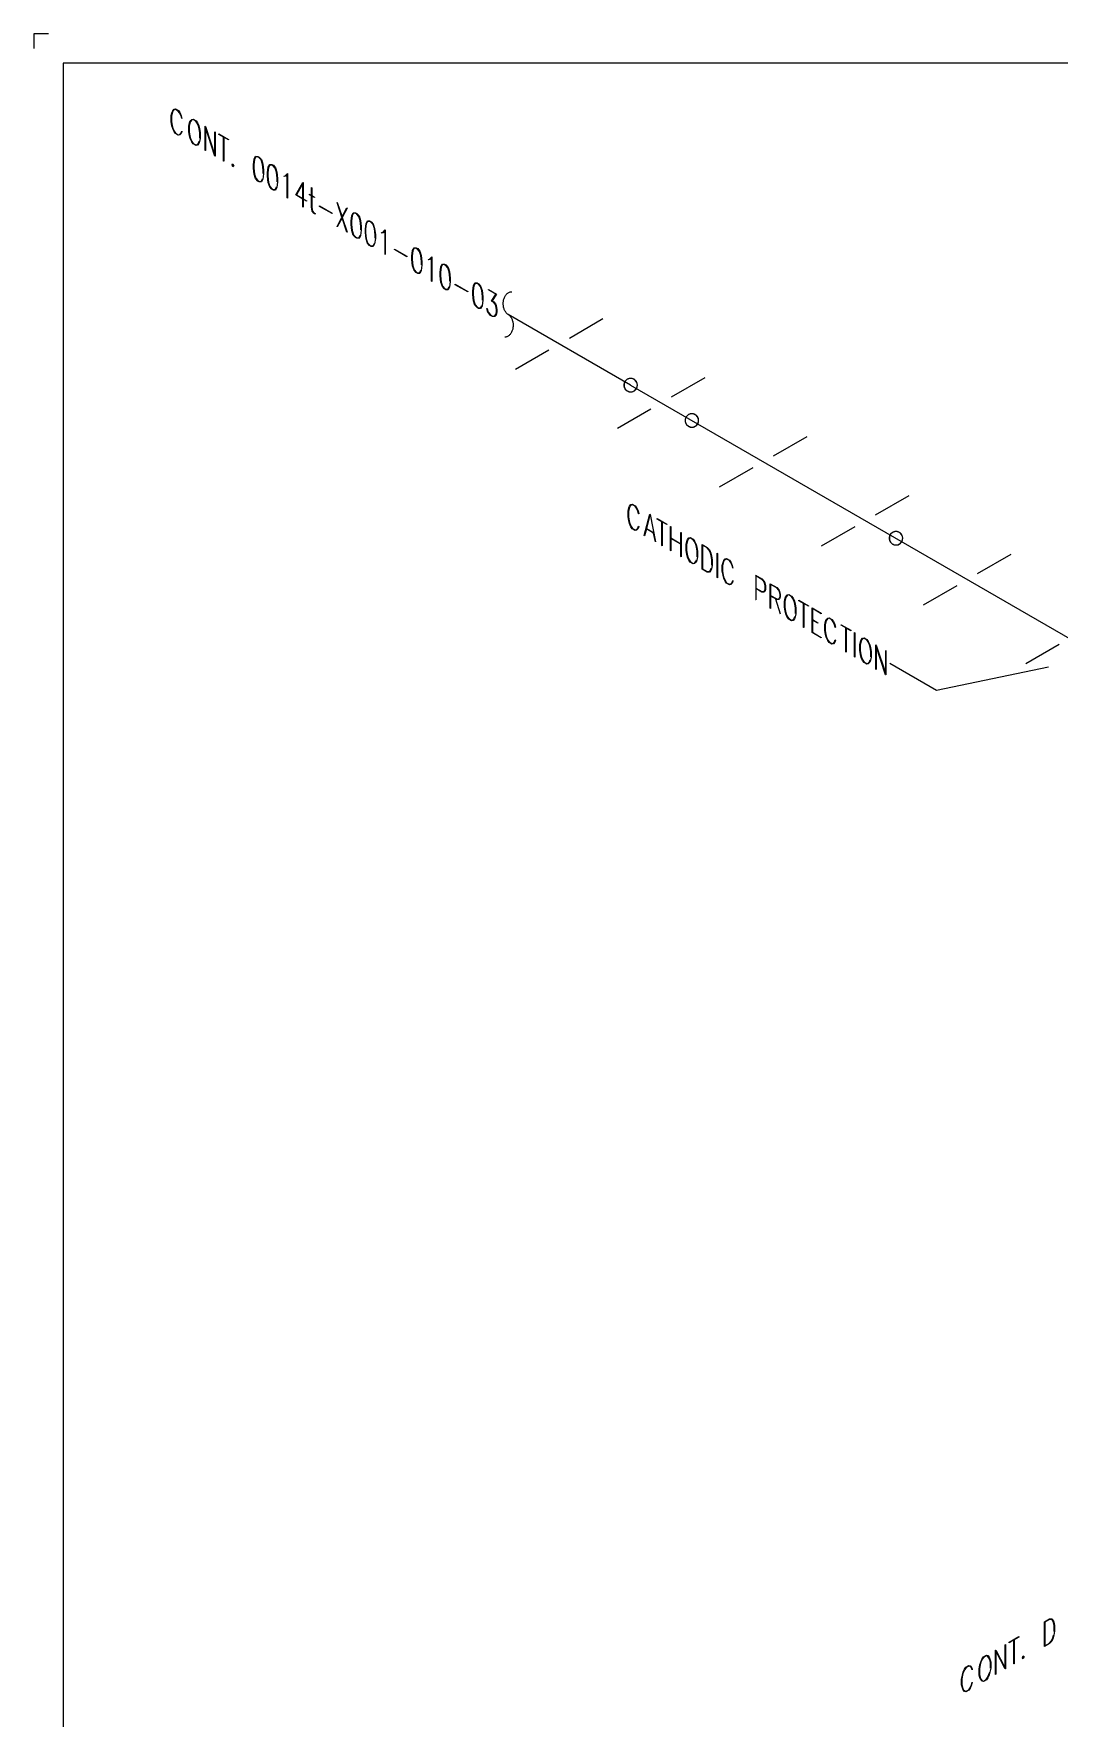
# Model space of a CAD drawing. Extents: x 0 to 17.2, y 0.1 to 11.3.
# Drawn here: x 0.04 to 4.37, y 4.18 to 11.29 of the extents above; entities that cross this region are included whole.
import ezdxf

# ---------------------------------------------------------------- set-up
doc = ezdxf.new("R2010")
doc.units = 0
doc.layers.get('0').update_dxf_attribs({"linetype": 'CONTINUOUS'})
for name, color, linetype in [('BORDER', 3, 'CONTINUOUS'), ('Continuation', 7, 'CONTINUOUS'), ('FITTINGS', 4, 'CONTINUOUS'), ('PIPE', 7, 'CONTINUOUS'), ('PIPE-ANNO', 150, 'CONTINUOUS'), ('TEXT', 7, 'CONTINUOUS'), ('UNAS.PIPE', 251, 'CONTINUOUS')]:
    doc.layers.add(name, color=color, linetype=linetype)

msp = doc.modelspace()

# ---------------------------------------------------------------- linework, layer by layer
for points in [[(0.0449, 11.2918), (0.0449, 11.2296)], [(0.107, 11.2918), (0.0449, 11.2918)]]:
    msp.add_lwpolyline(points)
at = {"layer": 'BORDER'}
msp.add_lwpolyline([(0.1692, 0.2247), (17.0808, 0.2247), (17.0808, 11.1675), (0.1692, 11.1675), (0.1692, 0.2247)], dxfattribs=at)
at = {"layer": 'Continuation'}
for points in [[(0.6707, 10.879), (0.6677, 10.8708), (0.6617, 10.8643), (0.6556, 10.8629), (0.6436, 10.8699), (0.6375, 10.8783), (0.6315, 10.8917), (0.6286, 10.9034), (0.6256, 10.9201), (0.6256, 10.9446), (0.6286, 10.9578), (0.6315, 10.9662), (0.6375, 10.9727), (0.6436, 10.9742), (0.6556, 10.9672), (0.6617, 10.9587), (0.6677, 10.9452), (0.6707, 10.9336), (0.6695, 10.9332), (0.6666, 10.9445), (0.6609, 10.9573), (0.6553, 10.9652), (0.644, 10.9717), (0.6383, 10.9703), (0.6327, 10.9641), (0.6297, 10.9563), (0.6269, 10.9436), (0.6269, 10.9196), (0.6297, 10.9036), (0.6327, 10.8925), (0.6383, 10.8797), (0.644, 10.8717), (0.6553, 10.8652), (0.6609, 10.8667), (0.6666, 10.8729), (0.6695, 10.8808), (0.6707, 10.879)], [(0.745, 10.8362), (0.7421, 10.8279), (0.7361, 10.8213), (0.73, 10.82), (0.718, 10.8269), (0.7119, 10.8353), (0.7059, 10.8488), (0.703, 10.8605), (0.7, 10.8771), (0.7, 10.9017), (0.703, 10.9148), (0.7059, 10.9232), (0.7119, 10.9297), (0.718, 10.9312), (0.73, 10.9243), (0.7361, 10.9157), (0.7421, 10.9023), (0.745, 10.8906), (0.748, 10.8739), (0.748, 10.8494), (0.745, 10.8362)], [(0.7467, 10.8504), (0.7467, 10.8744), (0.7438, 10.8904), (0.741, 10.9015), (0.7352, 10.9143), (0.7297, 10.9223), (0.7183, 10.9288), (0.7127, 10.9274), (0.707, 10.9211), (0.7041, 10.9134), (0.7013, 10.9007), (0.7013, 10.8766), (0.7041, 10.8607), (0.707, 10.8495), (0.7127, 10.8367), (0.7183, 10.8288), (0.7297, 10.8223), (0.7352, 10.8237), (0.741, 10.8299), (0.7438, 10.8377)], [(0.8107, 10.7743), (0.8093, 10.7751), (0.7698, 10.8966), (0.7698, 10.7979), (0.7685, 10.7987), (0.7685, 10.901), (0.7699, 10.9002), (0.8094, 10.7788), (0.8094, 10.8774), (0.8107, 10.8766), (0.8107, 10.7743)], [(0.8458, 10.7541), (0.8458, 10.8552), (0.826, 10.8666), (0.826, 10.8689), (0.8669, 10.8452), (0.8669, 10.843), (0.8471, 10.8544), (0.8471, 10.7533), (0.8458, 10.7541)], [(0.8858, 10.7296), (0.882, 10.7381), (0.8858, 10.7422), (0.8896, 10.7336), (0.8858, 10.7296)], [(1.0119, 10.6773), (1.0057, 10.6657), (0.9967, 10.666), (0.9906, 10.6695), (0.9815, 10.6796), (0.9755, 10.6983), (0.9725, 10.7246), (0.9725, 10.7395), (0.9755, 10.7624), (0.9815, 10.774), (0.9906, 10.7738), (0.9967, 10.7703), (1.0057, 10.7601), (1.0119, 10.7414), (1.0147, 10.7151), (1.0147, 10.7002), (1.0119, 10.6773)], [(1.0134, 10.7013), (1.0134, 10.7155), (1.0105, 10.7414), (1.0049, 10.7586), (0.9965, 10.7682), (0.9908, 10.7715), (0.9824, 10.7717), (0.9768, 10.7608), (0.9739, 10.7384), (0.9739, 10.7241), (0.9768, 10.6983), (0.9824, 10.681), (0.9908, 10.6715), (0.9965, 10.6682), (1.0049, 10.668), (1.0105, 10.6789)], [(1.0716, 10.6428), (1.0655, 10.6312), (1.0564, 10.6315), (1.0504, 10.635), (1.0413, 10.6451), (1.0352, 10.6638), (1.0323, 10.6901), (1.0323, 10.705), (1.0352, 10.7279), (1.0413, 10.7396), (1.0504, 10.7393), (1.0564, 10.7359), (1.0655, 10.7256), (1.0716, 10.7069), (1.0745, 10.6806), (1.0745, 10.6657), (1.0716, 10.6428)], [(1.0732, 10.6668), (1.0732, 10.6811), (1.0703, 10.7069), (1.0647, 10.7241), (1.0562, 10.7337), (1.0506, 10.737), (1.0421, 10.7372), (1.0365, 10.7263), (1.0336, 10.7039), (1.0336, 10.6896), (1.0365, 10.6639), (1.0421, 10.6465), (1.0506, 10.637), (1.0562, 10.6337), (1.0647, 10.6335), (1.0703, 10.6444)], [(1.1167, 10.5976), (1.1154, 10.5984), (1.1154, 10.6981), (1.1077, 10.6895), (1.1018, 10.6881), (1.1011, 10.6904), (1.1069, 10.692), (1.1158, 10.7016), (1.1167, 10.701), (1.1167, 10.5976)], [(1.1963, 10.587), (1.1963, 10.5847), (1.1823, 10.5928), (1.1823, 10.5598), (1.181, 10.5605), (1.181, 10.5935), (1.1511, 10.6108), (1.1813, 10.6637), (1.1823, 10.6631), (1.1823, 10.595)], [(1.181, 10.5958), (1.181, 10.6593), (1.1538, 10.6115), (1.181, 10.5958)], [(1.2326, 10.5298), (1.2266, 10.5332), (1.2204, 10.5419), (1.2173, 10.5589), (1.2173, 10.6067), (1.2093, 10.6113), (1.2093, 10.6135), (1.2173, 10.6088), (1.2173, 10.6418), (1.2187, 10.6411), (1.2187, 10.6081), (1.2297, 10.6017), (1.2297, 10.5995), (1.2187, 10.6059), (1.2187, 10.5584), (1.2215, 10.5428), (1.227, 10.5352), (1.2326, 10.5319), (1.2326, 10.5298)], [(1.2515, 10.5648), (1.3041, 10.5344), (1.3041, 10.5322), (1.2515, 10.5626), (1.2515, 10.5648)], [(1.3662, 10.4532), (1.3463, 10.5142), (1.3264, 10.4762), (1.3253, 10.4779), (1.3455, 10.5168), (1.3253, 10.5789), (1.3264, 10.5794), (1.3463, 10.5183), (1.3662, 10.5565), (1.3673, 10.5546), (1.3471, 10.5157), (1.3673, 10.4536), (1.3662, 10.4532)], [(1.4243, 10.4392), (1.4181, 10.4276), (1.4091, 10.4279), (1.403, 10.4314), (1.3939, 10.4415), (1.3879, 10.4602), (1.3849, 10.4865), (1.3849, 10.5014), (1.3879, 10.5243), (1.3939, 10.5359), (1.403, 10.5357), (1.4091, 10.5322), (1.4181, 10.522), (1.4243, 10.5033), (1.4272, 10.477), (1.4272, 10.4621), (1.4243, 10.4392)], [(1.4258, 10.4632), (1.4258, 10.4774), (1.4229, 10.5033), (1.4173, 10.5205), (1.4089, 10.5301), (1.4032, 10.5334), (1.3948, 10.5336), (1.3892, 10.5227), (1.3863, 10.5003), (1.3863, 10.486), (1.3892, 10.4602), (1.3948, 10.4429), (1.4032, 10.4334), (1.4089, 10.4301), (1.4173, 10.4299), (1.4229, 10.4408)], [(1.484, 10.4047), (1.4779, 10.3931), (1.4688, 10.3934), (1.4628, 10.3969), (1.4537, 10.407), (1.4476, 10.4257), (1.4447, 10.452), (1.4447, 10.4669), (1.4476, 10.4898), (1.4537, 10.5015), (1.4628, 10.5012), (1.4688, 10.4978), (1.4779, 10.4875), (1.484, 10.4688), (1.4869, 10.4425), (1.4869, 10.4276), (1.484, 10.4047)], [(1.4856, 10.4287), (1.4856, 10.443), (1.4827, 10.4688), (1.4771, 10.486), (1.4686, 10.4956), (1.463, 10.4989), (1.4545, 10.4991), (1.4489, 10.4882), (1.446, 10.4658), (1.446, 10.4515), (1.4489, 10.4258), (1.4545, 10.4084), (1.463, 10.3989), (1.4686, 10.3956), (1.4771, 10.3954), (1.4827, 10.4063)], [(1.5291, 10.3595), (1.5278, 10.3603), (1.5278, 10.46), (1.5201, 10.4514), (1.5142, 10.45), (1.5135, 10.4523), (1.5193, 10.4539), (1.5282, 10.4635), (1.5291, 10.4629), (1.5291, 10.3595)], [(1.6808, 10.2911), (1.6747, 10.2795), (1.6656, 10.2798), (1.6595, 10.2833), (1.6504, 10.2934), (1.6444, 10.3121), (1.6414, 10.3384), (1.6414, 10.3533), (1.6444, 10.3762), (1.6504, 10.3879), (1.6595, 10.3876), (1.6656, 10.3841), (1.6747, 10.3739), (1.6808, 10.3552), (1.6837, 10.3289), (1.6837, 10.314), (1.6808, 10.2911)], [(1.5678, 10.3822), (1.6203, 10.3518), (1.6203, 10.3496), (1.5678, 10.38), (1.5678, 10.3822)], [(1.6824, 10.3151), (1.6824, 10.3294), (1.6794, 10.3552), (1.6738, 10.3724), (1.6654, 10.382), (1.6597, 10.3853), (1.6513, 10.3855), (1.6457, 10.3746), (1.6428, 10.3522), (1.6428, 10.3379), (1.6457, 10.3121), (1.6513, 10.2948), (1.6597, 10.2853), (1.6654, 10.282), (1.6738, 10.2818), (1.6794, 10.2927)], [(1.7259, 10.2459), (1.7245, 10.2467), (1.7245, 10.3464), (1.7169, 10.3378), (1.711, 10.3364), (1.7103, 10.3387), (1.7161, 10.3403), (1.7249, 10.3499), (1.7259, 10.3493), (1.7259, 10.2459)], [(1.8003, 10.2221), (1.7942, 10.2105), (1.7851, 10.2108), (1.779, 10.2143), (1.7699, 10.2244), (1.7639, 10.2431), (1.7609, 10.2694), (1.7609, 10.2843), (1.7639, 10.3072), (1.7699, 10.3189), (1.779, 10.3186), (1.7851, 10.3152), (1.7942, 10.3049), (1.8003, 10.2862), (1.8032, 10.2599), (1.8032, 10.245), (1.8003, 10.2221)], [(1.8019, 10.2461), (1.8019, 10.2604), (1.7989, 10.2862), (1.7933, 10.3035), (1.7849, 10.313), (1.7792, 10.3163), (1.7708, 10.3165), (1.7652, 10.3057), (1.7623, 10.2832), (1.7623, 10.2689), (1.7652, 10.2432), (1.7708, 10.2259), (1.7792, 10.2163), (1.7849, 10.213), (1.7933, 10.2128), (1.7989, 10.2237)], [(1.8243, 10.2341), (1.8768, 10.2038), (1.8768, 10.2015), (1.8243, 10.2319), (1.8243, 10.2341)], [(1.9373, 10.143), (1.9312, 10.1314), (1.9221, 10.1317), (1.9161, 10.1352), (1.907, 10.1453), (1.9009, 10.164), (1.898, 10.1903), (1.898, 10.2052), (1.9009, 10.2281), (1.907, 10.2398), (1.9161, 10.2395), (1.9221, 10.236), (1.9312, 10.2258), (1.9373, 10.2071), (1.9402, 10.1808), (1.9402, 10.1659), (1.9373, 10.143)], [(1.9389, 10.167), (1.9389, 10.1813), (1.9359, 10.2071), (1.9304, 10.2243), (1.9219, 10.2339), (1.9163, 10.2372), (1.9078, 10.2374), (1.9022, 10.2265), (1.8993, 10.2041), (1.8993, 10.1898), (1.9022, 10.1641), (1.9078, 10.1467), (1.9163, 10.1372), (1.9219, 10.1339), (1.9304, 10.1337), (1.9359, 10.1446)], [(1.9642, 10.2117), (1.9977, 10.1924), (1.9802, 10.1636), (1.9877, 10.1592), (1.9939, 10.1507), (1.997, 10.1436), (1.9999, 10.1268), (1.9999, 10.1168), (1.997, 10.1035), (1.9908, 10.0969), (1.9818, 10.0972), (1.9729, 10.1024), (1.9639, 10.1125), (1.9607, 10.1195), (1.9578, 10.131), (1.959, 10.1314), (1.9619, 10.1202), (1.9646, 10.114), (1.9731, 10.1044), (1.9817, 10.0994), (1.9902, 10.0992), (1.9958, 10.1053), (1.9986, 10.1179), (1.9986, 10.1273), (1.9958, 10.1432), (1.993, 10.1492), (1.9874, 10.1572), (1.9775, 10.1629), (1.995, 10.1917), (1.9642, 10.2095), (1.9642, 10.2117)], [(4.3509, 4.5288), (4.348, 4.5171), (4.3419, 4.5036), (4.3329, 4.4935), (4.3117, 4.4813), (4.3117, 4.5856), (4.3329, 4.5978), (4.3419, 4.598), (4.348, 4.5916), (4.3509, 4.5832), (4.3539, 4.57), (4.3539, 4.5455), (4.3509, 4.5288)], [(4.3526, 4.545), (4.3526, 4.569), (4.3498, 4.5817), (4.3468, 4.5895), (4.3413, 4.5957), (4.3327, 4.5955), (4.313, 4.5841), (4.313, 4.4841), (4.3327, 4.4955), (4.3413, 4.5051), (4.3468, 4.5179), (4.3498, 4.529)], [(4.147, 4.3871), (4.1455, 4.3863), (4.1061, 4.4621), (4.1061, 4.3635), (4.1048, 4.3627), (4.1048, 4.465), (4.1062, 4.4659), (4.1456, 4.39), (4.1456, 4.4886), (4.147, 4.4894), (4.147, 4.3871)], [(4.182, 4.4074), (4.182, 4.5085), (4.1623, 4.4971), (4.1623, 4.4993), (4.2032, 4.5229), (4.2032, 4.5207), (4.1834, 4.5093), (4.1834, 4.4081), (4.182, 4.4074)], [(4.0813, 4.3732), (4.0783, 4.3614), (4.0724, 4.348), (4.0662, 4.3396), (4.0542, 4.3326), (4.0481, 4.334), (4.0421, 4.3405), (4.0392, 4.3489), (4.0362, 4.362), (4.0362, 4.3866), (4.0392, 4.4032), (4.0421, 4.4149), (4.0481, 4.4284), (4.0542, 4.4369), (4.0662, 4.4439), (4.0724, 4.4424), (4.0783, 4.4359), (4.0813, 4.4275), (4.0843, 4.4144), (4.0843, 4.3898), (4.0813, 4.3732)], [(4.0829, 4.3893), (4.0829, 4.4133), (4.0801, 4.426), (4.0772, 4.4338), (4.0715, 4.44), (4.0659, 4.4415), (4.0546, 4.4349), (4.049, 4.427), (4.0433, 4.4142), (4.0404, 4.4031), (4.0375, 4.3871), (4.0375, 4.3631), (4.0404, 4.3504), (4.0433, 4.3426), (4.049, 4.3364), (4.0546, 4.3349), (4.0659, 4.3415), (4.0715, 4.3494), (4.0772, 4.3622), (4.0801, 4.3733)], [(4.222, 4.4291), (4.2182, 4.4331), (4.222, 4.4417), (4.2259, 4.4376), (4.222, 4.4291)], [(4.0069, 4.3301), (4.004, 4.3185), (3.998, 4.305), (3.9919, 4.2966), (3.9798, 4.2897), (3.9738, 4.2911), (3.9677, 4.2976), (3.9648, 4.3059), (3.9618, 4.3191), (3.9618, 4.3437), (3.9648, 4.3603), (3.9677, 4.372), (3.9738, 4.3855), (3.9798, 4.394), (3.9919, 4.4009), (3.998, 4.3994), (4.004, 4.3929), (4.0069, 4.3847), (4.0057, 4.3829), (4.0028, 4.3908), (3.9971, 4.3971), (3.9915, 4.3985), (3.9802, 4.392), (3.9746, 4.384), (3.9689, 4.3713), (3.966, 4.3601), (3.9632, 4.3442), (3.9632, 4.3201), (3.966, 4.3074), (3.9689, 4.2997), (3.9746, 4.2934), (3.9802, 4.292), (3.9915, 4.2985), (3.9971, 4.3064), (4.0028, 4.3192), (4.0057, 4.3305), (4.0069, 4.3301)]]:
    msp.add_lwpolyline(points, dxfattribs=at)
at = {"layer": 'FITTINGS'}
for points in [[(2.7371, 9.758), (2.8785, 9.8397)], [(2.5091, 9.6264), (2.6505, 9.708)], [(3.1679, 9.5093), (3.3093, 9.591)], [(2.9399, 9.3777), (3.0813, 9.4593)], [(3.5987, 9.2606), (3.74, 9.3423)], [(3.3706, 9.129), (3.512, 9.2106)], [(4.0294, 9.0119), (4.1708, 9.0936)], [(3.8014, 8.8803), (3.9428, 8.9619)], [(4.2322, 8.6316), (4.3736, 8.7132)]]:
    msp.add_lwpolyline(points, dxfattribs=at)
at = {"layer": 'PIPE'}
msp.add_lwpolyline([(2.5646, 9.8076), (5.3215, 8.216)], dxfattribs=at)
at = {"layer": 'PIPE-ANNO'}
for points in [[(2.0477, 10.1061), (2.0454, 10.1076), (2.0433, 10.1094), (2.0412, 10.1114), (2.0393, 10.1136), (2.0374, 10.116), (2.0357, 10.1185), (2.0341, 10.1212), (2.0327, 10.1241), (2.0314, 10.127), (2.0302, 10.1302), (2.0292, 10.1334), (2.0284, 10.1367), (2.0277, 10.1401), (2.0272, 10.1435), (2.0269, 10.147), (2.0268, 10.1505), (2.0268, 10.154), (2.027, 10.1575), (2.0273, 10.1609), (2.0279, 10.1644), (2.0286, 10.1677), (2.0295, 10.171), (2.0305, 10.1742), (2.0317, 10.1773), (2.033, 10.1802), (2.0345, 10.183), (2.0361, 10.1857), (2.0379, 10.1882), (2.0398, 10.1905), (2.0417, 10.1927), (2.0438, 10.1946), (2.046, 10.1963), (2.0482, 10.1978), (2.0506, 10.1991), (2.0529, 10.2002), (2.0554, 10.201), (2.0578, 10.2016), (2.0603, 10.2019), (2.0625, 10.202)], [(2.0477, 10.1061), (2.0499, 10.1045), (2.0521, 10.1027), (2.0541, 10.1007), (2.0561, 10.0986), (2.0579, 10.0962), (2.0596, 10.0937), (2.0612, 10.0909), (2.0627, 10.0881), (2.064, 10.0851), (2.0651, 10.082), (2.0661, 10.0788), (2.067, 10.0755), (2.0676, 10.0721), (2.0681, 10.0687), (2.0685, 10.0652), (2.0686, 10.0617), (2.0686, 10.0582), (2.0684, 10.0547), (2.068, 10.0512), (2.0675, 10.0478), (2.0668, 10.0444), (2.0659, 10.0412), (2.0649, 10.038), (2.0637, 10.0349), (2.0623, 10.0319), (2.0608, 10.0291), (2.0592, 10.0264), (2.0575, 10.0239), (2.0556, 10.0216), (2.0536, 10.0195), (2.0515, 10.0175), (2.0494, 10.0158), (2.0471, 10.0143), (2.0448, 10.013), (2.0424, 10.012), (2.04, 10.0111), (2.0375, 10.0106), (2.035, 10.0102), (2.0329, 10.0101)]]:
    msp.add_lwpolyline(points, dxfattribs=at)
at = {"layer": 'TEXT'}
for points in [[(2.5987, 9.2101), (2.5958, 9.2019), (2.5898, 9.1953), (2.5837, 9.194), (2.5716, 9.2009), (2.5656, 9.2093), (2.5595, 9.2228), (2.5566, 9.2345), (2.5536, 9.2511), (2.5536, 9.2757), (2.5566, 9.2889), (2.5595, 9.2972), (2.5656, 9.3037), (2.5716, 9.3053), (2.5837, 9.2983), (2.5898, 9.2898), (2.5958, 9.2763), (2.5987, 9.2647), (2.5975, 9.2643), (2.5946, 9.2755), (2.5889, 9.2884), (2.5833, 9.2963), (2.572, 9.3028), (2.5664, 9.3014), (2.5607, 9.2951), (2.5578, 9.2874), (2.555, 9.2747), (2.555, 9.2506), (2.5578, 9.2347), (2.5607, 9.2235), (2.5664, 9.2108), (2.572, 9.2028), (2.5833, 9.1963), (2.5889, 9.1977), (2.5946, 9.204), (2.5975, 9.2119), (2.5987, 9.2101)], [(2.6701, 9.1455), (2.669, 9.1454), (2.6613, 9.1831), (2.6311, 9.2006), (2.6234, 9.1717), (2.6222, 9.1731), (2.6458, 9.2625), (2.6467, 9.2619), (2.6701, 9.1455)], [(2.6462, 9.2581), (2.6316, 9.2025), (2.6608, 9.1856)], [(2.6965, 9.1298), (2.6965, 9.2309), (2.6767, 9.2423), (2.6767, 9.2446), (2.7177, 9.2209), (2.7177, 9.2187), (2.6979, 9.2301), (2.6979, 9.129), (2.6965, 9.1298)], [(2.7329, 9.1087), (2.7329, 9.211), (2.7342, 9.2103), (2.7342, 9.1627), (2.7768, 9.1381), (2.7768, 9.1857), (2.7781, 9.185), (2.7781, 9.0827), (2.7768, 9.0834), (2.7768, 9.1359), (2.7342, 9.1604), (2.7342, 9.108), (2.7329, 9.1087)], [(2.8436, 9.0688), (2.8407, 9.0605), (2.8347, 9.054), (2.8286, 9.0526), (2.8165, 9.0595), (2.8105, 9.0679), (2.8044, 9.0814), (2.8015, 9.0931), (2.7985, 9.1097), (2.7985, 9.1343), (2.8015, 9.1475), (2.8044, 9.1558), (2.8105, 9.1623), (2.8165, 9.1639), (2.8286, 9.1569), (2.8347, 9.1484), (2.8407, 9.1349), (2.8436, 9.1232), (2.8466, 9.1066), (2.8466, 9.082), (2.8436, 9.0688)], [(2.8453, 9.083), (2.8453, 9.1071), (2.8424, 9.123), (2.8395, 9.1342), (2.8338, 9.147), (2.8282, 9.1549), (2.8169, 9.1614), (2.8113, 9.16), (2.8056, 9.1537), (2.8027, 9.146), (2.7999, 9.1333), (2.7999, 9.1092), (2.8027, 9.0933), (2.8056, 9.0821), (2.8113, 9.0694), (2.8169, 9.0614), (2.8282, 9.0549), (2.8338, 9.0563), (2.8395, 9.0626), (2.8424, 9.0703)], [(2.9063, 9.0326), (2.9034, 9.0243), (2.8973, 9.0178), (2.8883, 9.0181), (2.8671, 9.0304), (2.8671, 9.1347), (2.8883, 9.1225), (2.8973, 9.1122), (2.9034, 9.0987), (2.9063, 9.087), (2.9093, 9.0704), (2.9093, 9.0458), (2.9063, 9.0326)], [(2.9079, 9.0468), (2.9079, 9.0709), (2.9051, 9.0868), (2.9022, 9.098), (2.8966, 9.1107), (2.8881, 9.1203), (2.8684, 9.1317), (2.8684, 9.0317), (2.8881, 9.0203), (2.8966, 9.0201), (2.9022, 9.0264), (2.9051, 9.0341)], [(2.9297, 8.9951), (2.9297, 9.0974), (2.9311, 9.0967), (2.9311, 8.9944), (2.9297, 8.9951)], [(2.9966, 8.9804), (2.9937, 8.9721), (2.9877, 8.9656), (2.9815, 8.9643), (2.9695, 8.9712), (2.9635, 8.9796), (2.9574, 8.9931), (2.9545, 9.0048), (2.9515, 9.0214), (2.9515, 9.046), (2.9545, 9.0591), (2.9574, 9.0675), (2.9635, 9.074), (2.9695, 9.0755), (2.9815, 9.0686), (2.9877, 9.06), (2.9937, 9.0466), (2.9966, 9.035), (2.9954, 9.0346), (2.9925, 9.0458), (2.9868, 9.0586), (2.9812, 9.0665), (2.9699, 9.0731), (2.9643, 9.0716), (2.9586, 9.0654), (2.9557, 9.0577), (2.9529, 9.0449), (2.9529, 9.0209), (2.9557, 9.0049), (2.9586, 8.9938), (2.9643, 8.981), (2.9699, 8.9731), (2.9812, 8.9666), (2.9868, 8.968), (2.9925, 8.9742), (2.9954, 8.9821), (2.9966, 8.9804)], [(3.0915, 9.0051), (3.1185, 8.9895), (3.1275, 8.9793), (3.1307, 8.9724), (3.1337, 8.9604), (3.1337, 8.9453), (3.1307, 8.9368), (3.1275, 8.9336), (3.1185, 8.9337), (3.0928, 8.9486), (3.0928, 8.901), (3.0915, 8.9017)], [(3.0928, 8.9508), (3.1184, 8.9361), (3.1269, 8.9358), (3.1296, 8.9389), (3.1324, 8.9466), (3.1324, 8.9607), (3.1296, 8.9716), (3.1269, 8.9778), (3.1184, 8.9874), (3.0928, 9.0021), (3.0928, 8.9508)], [(3.175, 8.906), (3.1555, 8.9172), (3.1555, 8.8648), (3.1542, 8.8655), (3.1542, 8.9689), (3.1812, 8.9533), (3.1902, 8.9431), (3.1934, 8.9362), (3.1964, 8.9242), (3.1964, 8.9139), (3.1934, 8.9055), (3.1902, 8.9022), (3.1812, 8.9024), (3.1766, 8.9051), (3.1963, 8.8418), (3.1951, 8.8415)], [(3.1555, 8.9195), (3.181, 8.9047), (3.1896, 8.9045), (3.1923, 8.9075), (3.1951, 8.9153), (3.1951, 8.9245), (3.1923, 8.9354), (3.1896, 8.9416), (3.181, 8.9512), (3.1555, 8.9659), (3.1555, 8.9195)], [(3.259, 8.829), (3.2561, 8.8206), (3.2501, 8.8141), (3.244, 8.8127), (3.2319, 8.8197), (3.2259, 8.8281), (3.2198, 8.8416), (3.217, 8.8533), (3.2139, 8.8699), (3.2139, 8.8945), (3.217, 8.9076), (3.2198, 8.916), (3.2259, 8.9225), (3.2319, 8.924), (3.244, 8.9171), (3.2501, 8.9085), (3.2561, 8.8951), (3.259, 8.8833), (3.262, 8.8667), (3.262, 8.8421), (3.259, 8.829)], [(3.2607, 8.8432), (3.2607, 8.8672), (3.2578, 8.8832), (3.2549, 8.8943), (3.2492, 8.9071), (3.2436, 8.915), (3.2323, 8.9216), (3.2267, 8.9201), (3.221, 8.9139), (3.2181, 8.9061), (3.2153, 8.8934), (3.2153, 8.8694), (3.2181, 8.8534), (3.221, 8.8423), (3.2267, 8.8295), (3.2323, 8.8216), (3.2436, 8.815), (3.2492, 8.8165), (3.2549, 8.8227), (3.2578, 8.8305)], [(3.2941, 8.7847), (3.2941, 8.8859), (3.2744, 8.8973), (3.2744, 8.8995), (3.3153, 8.8759), (3.3153, 8.8737), (3.2955, 8.8851), (3.2955, 8.784), (3.2941, 8.7847)], [(3.3546, 8.8023), (3.3319, 8.8154), (3.3319, 8.7641), (3.3692, 8.7425), (3.3692, 8.7404), (3.3306, 8.7627), (3.3306, 8.8671), (3.3692, 8.8448), (3.3692, 8.8425), (3.3319, 8.8641), (3.3319, 8.8176), (3.3546, 8.8045), (3.3546, 8.8023)], [(3.4296, 8.7304), (3.4266, 8.7222), (3.4206, 8.7156), (3.4145, 8.7143), (3.4025, 8.7212), (3.3964, 8.7296), (3.3904, 8.7431), (3.3875, 8.7548), (3.3845, 8.7714), (3.3845, 8.796), (3.3875, 8.8091), (3.3904, 8.8175), (3.3964, 8.824), (3.4025, 8.8255), (3.4145, 8.8186), (3.4206, 8.8101), (3.4266, 8.7966), (3.4296, 8.785), (3.4284, 8.7846), (3.4255, 8.7958), (3.4198, 8.8086), (3.4142, 8.8166), (3.4029, 8.8231), (3.3973, 8.8217), (3.3916, 8.8154), (3.3887, 8.8077), (3.3858, 8.795), (3.3858, 8.7709), (3.3887, 8.755), (3.3916, 8.7438), (3.3973, 8.731), (3.4029, 8.7231), (3.4142, 8.7166), (3.4198, 8.718), (3.4255, 8.7242), (3.4284, 8.7322), (3.4296, 8.7304)], [(3.4735, 8.6812), (3.4735, 8.7823), (3.4537, 8.7938), (3.4537, 8.796), (3.4946, 8.7724), (3.4946, 8.7701), (3.4748, 8.7816), (3.4748, 8.6804), (3.4735, 8.6812)], [(3.5099, 8.6602), (3.5099, 8.7625), (3.5112, 8.7617), (3.5112, 8.6594), (3.5099, 8.6602)], [(3.5767, 8.6456), (3.5738, 8.6372), (3.5678, 8.6307), (3.5617, 8.6293), (3.5497, 8.6362), (3.5436, 8.6446), (3.5376, 8.6581), (3.5347, 8.6698), (3.5317, 8.6865), (3.5317, 8.711), (3.5347, 8.7242), (3.5376, 8.7326), (3.5436, 8.7391), (3.5497, 8.7406), (3.5617, 8.7336), (3.5678, 8.7251), (3.5738, 8.7116), (3.5767, 8.6999), (3.5798, 8.6833), (3.5798, 8.6587), (3.5767, 8.6456)], [(3.5784, 8.6597), (3.5784, 8.6838), (3.5756, 8.6998), (3.5727, 8.7109), (3.567, 8.7237), (3.5614, 8.7316), (3.55, 8.7381), (3.5444, 8.7367), (3.5388, 8.7305), (3.5358, 8.7227), (3.533, 8.71), (3.533, 8.6859), (3.5358, 8.67), (3.5388, 8.6589), (3.5444, 8.6461), (3.55, 8.6381), (3.5614, 8.6316), (3.567, 8.6331), (3.5727, 8.6393), (3.5756, 8.6471)], [(3.6424, 8.5836), (3.641, 8.5845), (3.6015, 8.7059), (3.6015, 8.6073), (3.6002, 8.608), (3.6002, 8.7103), (3.6016, 8.7095), (3.6411, 8.5881), (3.6411, 8.6867), (3.6424, 8.6859), (3.6424, 8.5836)]]:
    msp.add_lwpolyline(points, dxfattribs=at)
at = {"layer": 'UNAS.PIPE'}
for points in [[(2.5646, 9.8076), (2.0477, 10.1061)], [(2.3064, 10.0067), (2.4478, 10.0884)], [(2.0784, 9.8751), (2.2197, 9.9567)], [(2.5931, 9.8076), (2.593, 9.8096), (2.5928, 9.8116), (2.5925, 9.8136), (2.592, 9.8155), (2.5914, 9.8174), (2.5906, 9.8192), (2.5897, 9.821), (2.5887, 9.8227), (2.5876, 9.8244), (2.5864, 9.8259), (2.5851, 9.8274), (2.5837, 9.8288), (2.5821, 9.8301), (2.5805, 9.8312), (2.5788, 9.8323), (2.5771, 9.8332), (2.5753, 9.834), (2.5734, 9.8347), (2.5715, 9.8353), (2.5695, 9.8357), (2.5676, 9.836), (2.5656, 9.8361), (2.5636, 9.8361), (2.5616, 9.836), (2.5597, 9.8357), (2.5577, 9.8353), (2.5558, 9.8347), (2.5539, 9.834), (2.5521, 9.8332), (2.5504, 9.8323), (2.5487, 9.8312), (2.5471, 9.8301), (2.5455, 9.8288), (2.5441, 9.8274), (2.5428, 9.8259), (2.5416, 9.8244), (2.5404, 9.8227), (2.5395, 9.821), (2.5386, 9.8192), (2.5378, 9.8174), (2.5372, 9.8155), (2.5367, 9.8136), (2.5364, 9.8116), (2.5362, 9.8096), (2.5361, 9.8076), (2.5362, 9.8056), (2.5364, 9.8037), (2.5367, 9.8017), (2.5372, 9.7998), (2.5378, 9.7979), (2.5386, 9.7961), (2.5395, 9.7943), (2.5404, 9.7925), (2.5416, 9.7909), (2.5428, 9.7893), (2.5441, 9.7879), (2.5455, 9.7865), (2.5471, 9.7852), (2.5487, 9.784), (2.5504, 9.783), (2.5521, 9.782), (2.5539, 9.7812), (2.5558, 9.7806), (2.5577, 9.78), (2.5597, 9.7796), (2.5616, 9.7793), (2.5636, 9.7792), (2.5656, 9.7792), (2.5676, 9.7793), (2.5695, 9.7796), (2.5715, 9.78), (2.5734, 9.7806), (2.5753, 9.7812), (2.5771, 9.782), (2.5788, 9.783), (2.5805, 9.784), (2.5821, 9.7852), (2.5837, 9.7865), (2.5851, 9.7879), (2.5864, 9.7893), (2.5876, 9.7909), (2.5887, 9.7925), (2.5897, 9.7943), (2.5906, 9.7961), (2.5914, 9.7979), (2.592, 9.7998), (2.5925, 9.8017), (2.5928, 9.8037), (2.5931, 9.8076)], [(2.5931, 9.8076), (2.5906, 9.8192), (2.5837, 9.8288), (2.5734, 9.8347), (2.5616, 9.836), (2.5504, 9.8323), (2.5416, 9.8244), (2.5367, 9.8136), (2.5367, 9.8017), (2.5416, 9.7909), (2.5504, 9.783), (2.5616, 9.7793), (2.5734, 9.7806), (2.5837, 9.7865), (2.5906, 9.7961), (2.5931, 9.8076)], [(4.329, 8.6169), (3.8559, 8.5179), (3.6581, 8.6321)]]:
    msp.add_lwpolyline(points, dxfattribs=at)
at = {"layer": 'WELD POINTS'}
for points in [[(2.8515, 9.6584), (2.8515, 9.6604), (2.8513, 9.6624), (2.8509, 9.6643), (2.8504, 9.6663), (2.8498, 9.6682), (2.8491, 9.67), (2.8482, 9.6718), (2.8472, 9.6735), (2.8461, 9.6752), (2.8449, 9.6767), (2.8435, 9.6782), (2.8421, 9.6796), (2.8406, 9.6809), (2.839, 9.682), (2.8373, 9.6831), (2.8355, 9.684), (2.8337, 9.6848), (2.8319, 9.6855), (2.8299, 9.686), (2.828, 9.6865), (2.826, 9.6867), (2.824, 9.6869), (2.8221, 9.6869), (2.8201, 9.6867), (2.8181, 9.6865), (2.8162, 9.686), (2.8143, 9.6855), (2.8124, 9.6848), (2.8106, 9.684), (2.8088, 9.6831), (2.8071, 9.682), (2.8055, 9.6809), (2.804, 9.6796), (2.8026, 9.6782), (2.8012, 9.6767), (2.8, 9.6752), (2.7989, 9.6735), (2.7979, 9.6718), (2.797, 9.67), (2.7963, 9.6682), (2.7957, 9.6663), (2.7952, 9.6643), (2.7949, 9.6624), (2.7946, 9.6604), (2.7946, 9.6584), (2.7946, 9.6564), (2.7949, 9.6545), (2.7952, 9.6525), (2.7957, 9.6506), (2.7963, 9.6487), (2.797, 9.6468), (2.7979, 9.645), (2.7989, 9.6433), (2.8, 9.6417), (2.8012, 9.6401), (2.8026, 9.6386), (2.804, 9.6373), (2.8055, 9.636), (2.8071, 9.6348), (2.8088, 9.6338), (2.8106, 9.6328), (2.8124, 9.632), (2.8143, 9.6313), (2.8162, 9.6308), (2.8181, 9.6304), (2.8201, 9.6301), (2.8221, 9.63), (2.824, 9.63), (2.826, 9.6301), (2.828, 9.6304), (2.8299, 9.6308), (2.8319, 9.6313), (2.8337, 9.632), (2.8355, 9.6328), (2.8373, 9.6338), (2.839, 9.6348), (2.8406, 9.636), (2.8421, 9.6373), (2.8435, 9.6386), (2.8449, 9.6401), (2.8461, 9.6417), (2.8472, 9.6433), (2.8482, 9.645), (2.8491, 9.6468), (2.8498, 9.6487), (2.8504, 9.6506), (2.8509, 9.6525), (2.8513, 9.6545), (2.8515, 9.6584)], [(2.8515, 9.6584), (2.8491, 9.67), (2.8421, 9.6796), (2.8319, 9.6855), (2.8201, 9.6867), (2.8088, 9.6831), (2.8, 9.6752), (2.7952, 9.6643), (2.7952, 9.6525), (2.8, 9.6417), (2.8088, 9.6338), (2.8201, 9.6301), (2.8319, 9.6313), (2.8421, 9.6373), (2.8491, 9.6468), (2.8515, 9.6584)], [(3.7131, 9.161), (3.713, 9.163), (3.7128, 9.165), (3.7124, 9.1669), (3.7119, 9.1689), (3.7113, 9.1708), (3.7106, 9.1726), (3.7097, 9.1744), (3.7087, 9.1761), (3.7076, 9.1778), (3.7064, 9.1793), (3.7051, 9.1808), (3.7036, 9.1822), (3.7021, 9.1835), (3.7005, 9.1846), (3.6988, 9.1857), (3.6971, 9.1866), (3.6952, 9.1874), (3.6934, 9.1881), (3.6915, 9.1886), (3.6895, 9.1891), (3.6876, 9.1893), (3.6856, 9.1895), (3.6836, 9.1895), (3.6816, 9.1893), (3.6796, 9.1891), (3.6777, 9.1886), (3.6758, 9.1881), (3.6739, 9.1874), (3.6721, 9.1866), (3.6703, 9.1857), (3.6687, 9.1846), (3.667, 9.1835), (3.6655, 9.1822), (3.6641, 9.1808), (3.6628, 9.1793), (3.6615, 9.1778), (3.6604, 9.1761), (3.6594, 9.1744), (3.6586, 9.1726), (3.6578, 9.1708), (3.6572, 9.1689), (3.6567, 9.1669), (3.6564, 9.165), (3.6562, 9.163), (3.6561, 9.161), (3.6562, 9.159), (3.6564, 9.1571), (3.6567, 9.1551), (3.6572, 9.1532), (3.6578, 9.1513), (3.6586, 9.1494), (3.6594, 9.1476), (3.6604, 9.1459), (3.6615, 9.1443), (3.6628, 9.1427), (3.6641, 9.1412), (3.6655, 9.1399), (3.667, 9.1386), (3.6687, 9.1374), (3.6703, 9.1364), (3.6721, 9.1354), (3.6739, 9.1346), (3.6758, 9.1339), (3.6777, 9.1334), (3.6796, 9.133), (3.6816, 9.1327), (3.6836, 9.1326), (3.6856, 9.1326), (3.6876, 9.1327), (3.6895, 9.133), (3.6915, 9.1334), (3.6934, 9.1339), (3.6952, 9.1346), (3.6971, 9.1354), (3.6988, 9.1364), (3.7005, 9.1374), (3.7021, 9.1386), (3.7036, 9.1399), (3.7051, 9.1412), (3.7064, 9.1427), (3.7076, 9.1443), (3.7087, 9.1459), (3.7097, 9.1476), (3.7106, 9.1494), (3.7113, 9.1513), (3.7119, 9.1532), (3.7124, 9.1551), (3.7128, 9.1571), (3.7131, 9.161)], [(3.7131, 9.161), (3.7106, 9.1726), (3.7036, 9.1822), (3.6934, 9.1881), (3.6816, 9.1893), (3.6703, 9.1857), (3.6615, 9.1778), (3.6567, 9.1669), (3.6567, 9.1551), (3.6615, 9.1443), (3.6703, 9.1364), (3.6816, 9.1327), (3.6934, 9.1339), (3.7036, 9.1399), (3.7106, 9.1494), (3.7131, 9.161)]]:
    msp.add_lwpolyline(points, dxfattribs=at)

doc.saveas('drawing.dxf')
